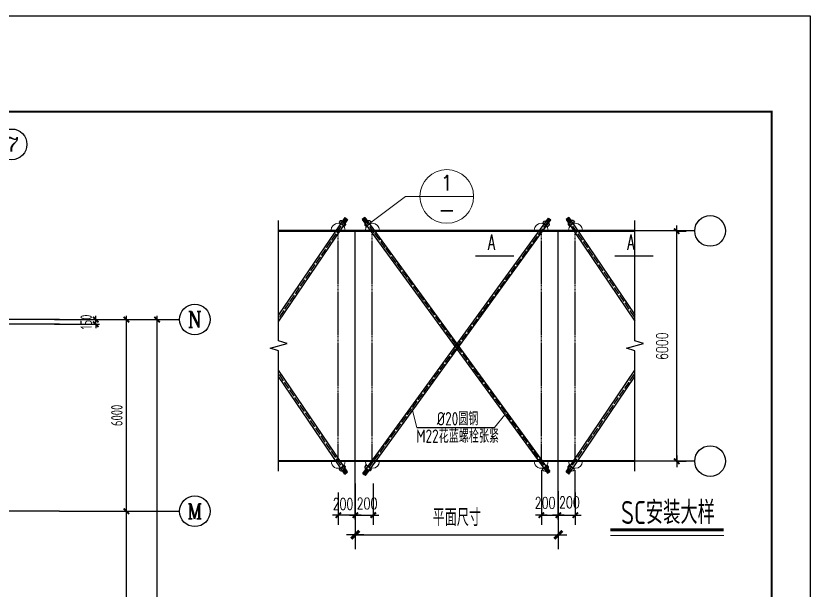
# Model space of a CAD drawing. Extents: x -1389621 to 57380, y -92505 to 283644.
# Drawn here: x -190537 to -165674, y 140599 to 158568 of the extents above; entities that cross this region are included whole.
import ezdxf
from ezdxf.enums import TextEntityAlignment as Align

# ---------------------------------------------------------------- set-up
doc = ezdxf.new("R2010")
doc.units = 0
doc.header["$LTSCALE"] = 100
doc.header["$MEASUREMENT"] = 0
doc.linetypes.add('DASH', pattern=[0.35, 0.25, -0.1])
doc.linetypes.add('DOTE', pattern=[2.42, 2, -0.2, 0.02, -0.2])
doc.layers.get('0').update_dxf_attribs({"linetype": 'CONTINUOUS'})
doc.layers.get('Defpoints').update_dxf_attribs({"linetype": 'CONTINUOUS'})
for name, color, linetype in [('AXIS', 3, 'CONTINUOUS'), ('AXIS_TEXT', 7, 'CONTINUOUS'), ('BORDER', 7, 'CONTINUOUS'), ('DIM', 3, 'CONTINUOUS'), ('DOTE', 1, 'DOTE'), ('PUB_DIM', 3, 'CONTINUOUS'), ('S_AXIS', 3, 'CONTINUOUS'), ('S_OTHER', 7, 'CONTINUOUS'), ('TEXT', 7, 'CONTINUOUS'), ('基础', 41, 'CONTINUOUS')]:
    doc.layers.add(name, color=color, linetype=linetype)
doc.layers.add('PUB_TEXT', color=7, linetype='CONTINUOUS', lineweight=15)
doc.layers.add('THIN', color=7, linetype='CONTINUOUS', lineweight=0)
doc.styles.add('_COMPLEX', font='COMPLEX.shx', dxfattribs={"width": 0.6})
doc.styles.add('_HZTXT', font='txt.shx', dxfattribs={"width": 0.7, "bigfont": 'HZTXT.shx'})
doc.styles.add('_TCH_AXIS', font='COMPLEX', dxfattribs={"bigfont": 'GBCBIG'})
doc.styles.add('COMPLEX', font='COMPLEX')
doc.styles.add('DIM_FONT', font='SIMPLEX', dxfattribs={"width": 0.7, "bigfont": 'GBCBIG'})
doc.styles.add('TSSD_Dimension', font='tssdeng.shx', dxfattribs={"width": 0.7, "bigfont": 'hztxt.shx'})
doc.styles.add('TSSD_Num', font='txt.shx', dxfattribs={"bigfont": 'hztxt.shx'})
doc.styles.add('TSSD_REIN', font='Tssdeng.shx', dxfattribs={"width": 0.7, "bigfont": 'hztxt.shx'})
doc.dimstyles.new('dimn', dxfattribs={"dimtxt": 300, "dimasz": 1, "dimexe": 250, "dimexo": 300, "dimgap": 150, "dimtad": 1, "dimdec": 0, "dimzin": 0, "dimdsep": 46, "dimtxsty": 'DIM_FONT', "dimblk": '_DIMX', "dimcen": 1, "dimclrt": 7, "dimadec": 1, "dimazin": 0, "dimtfac": 1, "dimtdec": 0, "dimtix": 1, "dimtmove": 2, "dimatfit": 3, "dimfxl": 0, "dimtolj": 1, "dimtzin": 0, "dimarcsym": 0})
doc.dimstyles.new('TSSD_100_100', dxfattribs={"dimtxt": 300, "dimasz": 100, "dimexe": 100, "dimexo": 250, "dimgap": 100, "dimtad": 1, "dimdec": 0, "dimzin": 0, "dimdsep": 46, "dimtxsty": 'TSSD_Dimension', "dimblk": 'ARCHTICK', "dimblk1": 'ARCHTICK', "dimblk2": 'ARCHTICK', "dimcen": 0, "dimdle": 100, "dimclrt": 7, "dimadec": 0, "dimazin": 0, "dimtfac": 1, "dimtdec": 0, "dimtix": 1, "dimtmove": 2, "dimatfit": 3, "dimfxl": 0, "dimtolj": 1, "dimtzin": 0, "dimarcsym": 0})

# ---------------------------------------------------------------- blocks, each defined once
blk = doc.blocks.new('_ArchTick')
at = {"color": 0, "linetype": 'ByBlock'}
blk.add_lwpolyline([(-0.71, -0.71, 0.5, 0.5, 0), (0.71, 0.71, 0.5, 0.5, 0)], format="xyseb", dxfattribs=at)
blk = doc.blocks.new('*D352')
at = {"layer": 'Defpoints', "color": 0, "ltscale": 100}
for p in [(-189170, 143067), (-187077, 143067), (-189170, 137067)]:
    blk.add_point(p, dxfattribs=at)
at = {"layer": 'DIM', "color": 0, "lineweight": -2, "ltscale": 100}
for p, q in [((-188870, 143067), (-186957, 143067)), ((-187077, 136947), (-187077, 143187)), ((-188870, 137067), (-186957, 137067))]:
    blk.add_line(p, q, dxfattribs=at)
at = {"layer": 'DIM', "color": 0, "lineweight": -2, "ltscale": 100, "xscale": 120, "yscale": 120, "zscale": 120}
for p, rotation in [((-187077, 143067), 90), ((-187077, 137067), 270)]:
    blk.add_blockref('_ArchTick', p, dxfattribs=dict(at, rotation=rotation))
at = {"layer": 'DIM', "color": 7, "ltscale": 100, "insert": (-187377, 140067), "char_height": 360, "attachment_point": 5, "rotation": 90, "style": 'TSSD_Dimension'}
blk.add_mtext('\\A1;6000', dxfattribs=at)
blk = doc.blocks.new('*D353')
at = {"layer": 'Defpoints', "color": 0, "ltscale": 100}
for p in [(-189170, 149067), (-187077, 149067), (-189170, 143067)]:
    blk.add_point(p, dxfattribs=at)
at = {"layer": 'DIM', "color": 0, "lineweight": -2, "ltscale": 100}
for p, q in [((-187077, 142947), (-187077, 149187)), ((-188870, 149067), (-186957, 149067)), ((-188870, 143067), (-186957, 143067))]:
    blk.add_line(p, q, dxfattribs=at)
at = {"layer": 'DIM', "color": 0, "lineweight": -2, "ltscale": 100, "xscale": 120, "yscale": 120, "zscale": 120}
for p, rotation in [((-187077, 149067), 90), ((-187077, 143067), 270)]:
    blk.add_blockref('_ArchTick', p, dxfattribs=dict(at, rotation=rotation))
at = {"layer": 'DIM', "color": 7, "ltscale": 100, "insert": (-187377, 146067), "char_height": 360, "attachment_point": 5, "rotation": 90, "style": 'TSSD_Dimension'}
blk.add_mtext('\\A1;6000', dxfattribs=at)
blk = doc.blocks.new('*D354')
at = {"layer": 'Defpoints', "color": 0, "ltscale": 100}
for p in [(-189410, 149067), (-186117, 149067), (-189410, 77067)]:
    blk.add_point(p, dxfattribs=at)
at = {"layer": 'DIM', "color": 0, "lineweight": -2, "ltscale": 100}
for p, q in [((-186117, 76947), (-186117, 149187)), ((-189110, 149067), (-185997, 149067)), ((-189110, 77067), (-185997, 77067))]:
    blk.add_line(p, q, dxfattribs=at)
at = {"layer": 'DIM', "color": 0, "lineweight": -2, "ltscale": 100, "xscale": 120, "yscale": 120, "zscale": 120}
for p, rotation in [((-186117, 149067), 90), ((-186117, 77067), 270)]:
    blk.add_blockref('_ArchTick', p, dxfattribs=dict(at, rotation=rotation))
at = {"layer": 'DIM', "color": 7, "ltscale": 100, "insert": (-186417, 113067), "char_height": 360, "attachment_point": 5, "rotation": 90, "style": 'TSSD_Dimension'}
blk.add_mtext('\\A1;72000', dxfattribs=at)
blk = doc.blocks.new('_AXISO')
blk.add_circle((0, 0), 0.5)
at = {"layer": 'AXIS_TEXT', "style": 'COMPLEX', "width": 1.041667}
blk.add_attdef('A', text='', height=0.56, dxfattribs=at).set_placement((-0.25, -0.28), (0.25, -0.28), align=Align.FIT)
blk = doc.blocks.new('*D370')
at = {"layer": 'Defpoints', "color": 0, "ltscale": 100}
for p in [(-189630, 149067), (-188037, 149067), (-189630, 148917)]:
    blk.add_point(p, dxfattribs=at)
at = {"layer": 'DIM', "color": 0, "lineweight": -2, "ltscale": 100}
for p, q in [((-188037, 149067), (-188037, 149187)), ((-189330, 149067), (-187917, 149067)), ((-188037, 148917), (-188037, 149067)), ((-189330, 148917), (-187917, 148917)), ((-188037, 148917), (-188037, 148797))]:
    blk.add_line(p, q, dxfattribs=at)
at = {"layer": 'DIM', "color": 0, "lineweight": -2, "ltscale": 100, "xscale": 120, "yscale": 120, "zscale": 120}
for p, rotation in [((-188037, 149067), 270), ((-188037, 148917), 90)]:
    blk.add_blockref('_ArchTick', p, dxfattribs=dict(at, rotation=rotation))
at = {"layer": 'DIM', "color": 7, "ltscale": 100, "insert": (-188337, 148992), "char_height": 360, "attachment_point": 5, "rotation": 90, "style": 'TSSD_Dimension'}
blk.add_mtext('\\A1;150', dxfattribs=at)
blk = doc.blocks.new('ts_idx')
at = {"color": 0, "linetype": 'ByBlock', "lineweight": -2, "ltscale": 2}
blk.add_line((-0.5, 0), (0.5, 0), dxfattribs=at)
blk.add_circle((0, 0), 0.5, dxfattribs=at)
at = {"color": 0, "linetype": 'ByBlock', "lineweight": -2, "ltscale": 2, "style": 'TSSD_Num'}
for tag, p in [('1', (0, 0.25)), ('A', (0, -0.25))]:
    blk.add_attdef(tag, text='', height=0.286, dxfattribs=at).set_placement(p, align=Align.MIDDLE_CENTER)
blk = doc.blocks.new('_DIMX')
blk.add_line((-150, 0), (150, 0))
at = {"const_width": 50}
blk.add_lwpolyline([(-70, -70), (70, 70)], dxfattribs=at)
blk = doc.blocks.new('*D2086')
at = {"layer": 'AXIS', "color": 0, "linetype": 'Continuous', "lineweight": -2}
for p, q in [((-16417, 12612), (-16417, 18612)), ((-16409, 18613), (-16167, 18613)), ((-16409, 12611), (-16167, 12611))]:
    blk.add_line(p, q, dxfattribs=at)
at = {"layer": 'Defpoints', "color": 0, "linetype": 'Continuous'}
for p in [(-16709, 18613), (-16417, 18613), (-16709, 12611)]:
    blk.add_point(p, dxfattribs=at)
at = {"layer": 'AXIS', "color": 0, "linetype": 'Continuous', "lineweight": -2}
for p, rotation in [((-16417, 18613), 90), ((-16417, 12611), 270)]:
    blk.add_blockref('_DIMX', p, dxfattribs=dict(at, rotation=rotation))
at = {"layer": 'AXIS', "color": 7, "linetype": 'Continuous', "insert": (-16796, 15612), "char_height": 300, "attachment_point": 5, "rotation": 90, "style": 'DIM_FONT'}
blk.add_mtext('6000', dxfattribs=at)
blk = doc.blocks.new('*D2087')
at = {"layer": 'AXIS', "color": 0, "lineweight": -2}
for p, q in [((-24802, 11400), (-24802, 10321)), ((-19505, 11400), (-19505, 10321)), ((-24801, 10696), (-19506, 10696))]:
    blk.add_line(p, q, dxfattribs=at)
at = {"layer": 'Defpoints', "color": 0}
for p in [(-24802, 11850), (-19505, 11850), (-19505, 10696)]:
    blk.add_point(p, dxfattribs=at)
at = {"layer": 'AXIS', "color": 0, "lineweight": -2, "xscale": 1.5, "yscale": 1.5, "zscale": 1.5, "rotation": 180}
blk.add_blockref('_DIMX', (-24802, 10696), dxfattribs=at)
at = {"layer": 'AXIS', "color": 0, "lineweight": -2, "xscale": 1.5, "yscale": 1.5, "zscale": 1.5}
blk.add_blockref('_DIMX', (-19505, 10696), dxfattribs=at)
at = {"layer": 'AXIS', "color": 7, "insert": (-22153, 11146), "char_height": 450, "attachment_point": 5, "style": '_HZTXT'}
blk.add_mtext('\\A1;平面尺寸', dxfattribs=at)
blk = doc.blocks.new('*D2088')
at = {"layer": 'AXIS', "color": 0, "linetype": 'Continuous', "lineweight": -2}
for p, q in [((-19947, 11834), (-19947, 10958)), ((-19505, 11834), (-19505, 10958)), ((-19946, 11208), (-19506, 11208))]:
    blk.add_line(p, q, dxfattribs=at)
at = {"layer": 'Defpoints', "color": 0, "linetype": 'Continuous'}
for p in [(-19947, 12134), (-19505, 12134), (-19505, 11208)]:
    blk.add_point(p, dxfattribs=at)
at = {"layer": 'AXIS', "color": 0, "linetype": 'Continuous', "lineweight": -2, "rotation": 180}
blk.add_blockref('_DIMX', (-19947, 11208), dxfattribs=at)
at = {"layer": 'AXIS', "color": 0, "linetype": 'Continuous', "lineweight": -2}
blk.add_blockref('_DIMX', (-19505, 11208), dxfattribs=at)
at = {"layer": 'AXIS', "color": 7, "linetype": 'Continuous', "insert": (-19849, 11529), "char_height": 300, "attachment_point": 5, "style": 'DIM_FONT'}
blk.add_mtext('\\A1;200', dxfattribs=at)
blk = doc.blocks.new('*D2089')
at = {"layer": 'AXIS', "color": 0, "linetype": 'Continuous', "lineweight": -2}
for p, q in [((-19505, 11797), (-19505, 10958)), ((-19062, 11797), (-19062, 10958)), ((-19504, 11208), (-19063, 11208))]:
    blk.add_line(p, q, dxfattribs=at)
at = {"layer": 'Defpoints', "color": 0, "linetype": 'Continuous'}
for p in [(-19505, 12097), (-19062, 12097), (-19062, 11208)]:
    blk.add_point(p, dxfattribs=at)
at = {"layer": 'AXIS', "color": 0, "linetype": 'Continuous', "lineweight": -2, "rotation": 180}
blk.add_blockref('_DIMX', (-19505, 11208), dxfattribs=at)
at = {"layer": 'AXIS', "color": 0, "linetype": 'Continuous', "lineweight": -2}
blk.add_blockref('_DIMX', (-19062, 11208), dxfattribs=at)
at = {"layer": 'AXIS', "color": 7, "linetype": 'Continuous', "insert": (-19216, 11539), "char_height": 300, "attachment_point": 5, "style": 'DIM_FONT'}
blk.add_mtext('\\A1;200', dxfattribs=at)
blk = doc.blocks.new('*D2090')
at = {"layer": 'AXIS', "color": 0, "linetype": 'Continuous', "lineweight": -2}
for p, q in [((-24802, 12031), (-24802, 10958)), ((-24333, 12031), (-24333, 10958)), ((-24801, 11208), (-24334, 11208))]:
    blk.add_line(p, q, dxfattribs=at)
at = {"layer": 'Defpoints', "color": 0, "linetype": 'Continuous'}
for p in [(-24802, 12331), (-24333, 12331), (-24333, 11208)]:
    blk.add_point(p, dxfattribs=at)
at = {"layer": 'AXIS', "color": 0, "linetype": 'Continuous', "lineweight": -2, "rotation": 180}
blk.add_blockref('_DIMX', (-24802, 11208), dxfattribs=at)
at = {"layer": 'AXIS', "color": 0, "linetype": 'Continuous', "lineweight": -2}
blk.add_blockref('_DIMX', (-24333, 11208), dxfattribs=at)
at = {"layer": 'AXIS', "color": 7, "linetype": 'Continuous', "insert": (-24495, 11510), "char_height": 300, "attachment_point": 5, "style": 'DIM_FONT'}
blk.add_mtext('\\A1;200', dxfattribs=at)
blk = doc.blocks.new('*D2091')
at = {"layer": 'AXIS', "color": 0, "linetype": 'Continuous', "lineweight": -2}
for p, q in [((-25245, 11797), (-25245, 10958)), ((-24802, 11797), (-24802, 10958)), ((-24803, 11208), (-25244, 11208))]:
    blk.add_line(p, q, dxfattribs=at)
at = {"layer": 'Defpoints', "color": 0, "linetype": 'Continuous'}
for p in [(-25245, 12097), (-24802, 12097), (-25245, 11208)]:
    blk.add_point(p, dxfattribs=at)
at = {"layer": 'AXIS', "color": 0, "linetype": 'Continuous', "lineweight": -2, "rotation": 180}
blk.add_blockref('_DIMX', (-25245, 11208), dxfattribs=at)
at = {"layer": 'AXIS', "color": 0, "linetype": 'Continuous', "lineweight": -2}
blk.add_blockref('_DIMX', (-24802, 11208), dxfattribs=at)
at = {"layer": 'AXIS', "color": 7, "linetype": 'Continuous', "insert": (-25122, 11499), "char_height": 300, "attachment_point": 5, "style": 'DIM_FONT'}
blk.add_mtext('\\A1;200', dxfattribs=at)
blk = doc.blocks.new('A$C541D0EA9')
at = {"color": 7}
for p, q in [((1944.9, 8652.5), (220.1, 6108.5)), ((2018.1, 8593.9), (220.1, 5941.9)), ((1831.3, 8570.5), (1798.5, 8529.5)), ((1831.3, 8570.5), (1862.9, 8574)), ((1862.9, 8574), (1959.5, 8496.7)), ((1894.2, 8577.8), (1967.4, 8519.2)), ((1911.1, 8602.7), (1984.3, 8544.1)), ((1928, 8627.6), (2001.2, 8569)), ((1944.9, 8652.5), (2018.1, 8593.9)), ((1959.5, 8496.7), (1963.1, 8465.1)), ((2468.5, 8652.3), (2400.8, 8598.1)), ((2400.8, 8598.1), (7232.7, 1977.2)), ((2413.2, 1976.6), (7264.4, 8635)), ((2483, 8632.4), (2415.3, 8578.3)), ((2500.6, 8608.2), (2433, 8554)), ((2518.3, 8583.9), (2450.7, 8529.8)), ((2536, 8559.6), (2468.4, 8505.5)), ((2468.5, 8652.3), (7292.9, 2025.4)), ((2566.7, 8561.3), (2470, 8483.9)), ((2482.4, 1921.2), (7325.2, 8586.3)), ((2598.3, 8557.8), (2566.7, 8561.3)), ((2598.3, 8557.8), (2631.1, 8516.8)), ((7147.4, 8555.7), (7114.6, 8514.7)), ((7147.4, 8555.7), (7179, 8559.2)), ((7179, 8559.2), (7275.6, 8481.9)), ((7211.3, 8562.2), (7272.2, 8513.4)), ((7229, 8586.4), (7289.9, 8537.7)), ((7246.7, 8610.7), (7307.5, 8562)), ((7264.4, 8635), (7325.2, 8586.3)), ((7790.5, 8652.5), (7717.3, 8593.9)), ((7717.3, 8593.9), (9515.3, 5941.9)), ((7807.4, 8627.6), (7734.2, 8569)), ((7824.3, 8602.7), (7751, 8544.1)), ((7841.2, 8577.8), (7767.9, 8519.2)), ((7775.8, 8496.7), (7772.3, 8465.1)), ((7872.5, 8574), (7775.8, 8496.7)), ((7790.5, 8652.5), (9515.3, 6108.5)), ((7904.1, 8570.5), (7872.5, 8574)), ((7904.1, 8570.5), (7936.9, 8529.5)), ((220.1, 8313.6), (9515.3, 8313.6)), ((220.1, 8291.1), (9515.3, 8291.1)), ((1963.1, 8465.1), (1930.3, 8424.1)), ((2470, 8483.9), (2466.5, 8452.3)), ((2466.5, 8452.3), (2499.3, 8411.3)), ((7279.2, 8450.3), (7246.3, 8409.3)), ((7275.6, 8481.9), (7279.2, 8450.3)), ((7772.3, 8465.1), (7805.1, 8424.1)), ((2018.1, 2016.6), (220.1, 4666)), ((7717.3, 2016.6), (9515.3, 4666)), ((1945.1, 1958.1), (220.1, 4499.7)), ((7790.3, 1958.1), (9515.3, 4499.7)), ((3824.6, 3174.2), (5855.3, 3174.2)), ((220.1, 2312.9), (9515.3, 2312.9)), ((220.1, 2290.4), (9515.3, 2290.4)), ((1831.3, 2040), (1798.5, 2081)), ((1862.9, 2036.5), (1959.5, 2113.8)), ((1894.2, 2033.2), (1967.2, 2091.6)), ((1963.1, 2145.4), (1930.3, 2186.4)), ((1959.5, 2113.8), (1963.1, 2145.4)), ((2474.7, 2145.4), (2507.5, 2186.4)), ((2478.3, 2113.8), (2474.7, 2145.4)), ((2574.9, 2036.5), (2478.3, 2113.8)), ((2553, 2018.4), (2484, 2073.7)), ((2606.5, 2040), (2639.3, 2081)), ((7128.9, 2040), (7096, 2081)), ((7160.5, 2036.5), (7257.1, 2113.8)), ((7179.6, 2050), (7239.9, 2098.2)), ((7197.3, 2025.7), (7257.5, 2073.9)), ((7260.6, 2145.4), (7227.8, 2186.4)), ((7257.1, 2113.8), (7260.6, 2145.4)), ((7841, 2032.9), (7768, 2091.3)), ((7772.3, 2145.4), (7805.1, 2186.4)), ((7775.8, 2113.8), (7772.3, 2145.4)), ((7872.5, 2036.5), (7775.8, 2113.8)), ((7904.1, 2040), (7936.9, 2081)), ((1911, 2008.3), (1984.1, 2066.7)), ((1927.9, 1983.4), (2001, 2041.8)), ((1945.1, 1958.1), (2018.1, 2016.6)), ((2482.4, 1921.2), (2413.2, 1976.6)), ((2500.1, 1945.5), (2430.9, 2000.9)), ((2517.7, 1969.8), (2448.6, 2025.1)), ((2535.4, 1994.1), (2466.3, 2049.4)), ((2606.5, 2040), (2574.9, 2036.5)), ((7215, 2001.5), (7275.2, 2049.6)), ((7232.7, 1977.2), (7292.9, 2025.4)), ((7790.3, 1958.1), (7717.3, 2016.6)), ((7807.2, 1983), (7734.2, 2041.5)), ((7824.1, 2007.9), (7751.1, 2066.4))]:
    blk.add_line(p, q, dxfattribs=at)
at = {"color": 7, "linetype": 'ByBlock'}
for p, q in [((7114.6, 8514.7), (7246.3, 8409.3)), ((7936.9, 8529.5), (7805.1, 8424.1)), ((1798.5, 2081), (1930.3, 2186.4)), ((2639.3, 2081), (2507.5, 2186.4)), ((7096, 2081), (7227.8, 2186.4)), ((7936.9, 2081), (7805.1, 2186.4))]:
    blk.add_line(p, q, dxfattribs=at)
at = {"color": 7, "linetype": 'DASH'}
for p, q in [((1776.5, 2312.9), (1776.5, 8313.6)), ((2661.3, 2312.9), (2661.3, 8313.6)), ((7074.1, 2312.9), (7074.1, 8313.6)), ((7958.9, 2312.9), (7958.9, 8313.6))]:
    blk.add_line(p, q, dxfattribs=at)
at = {"color": 7, "linetype": 'Continuous'}
for p, q in [((2218.9, 772.6), (2218.9, 8313.6)), ((7516.5, 772.6), (7516.5, 8313.6)), ((10356, 8313.6), (10356, 8291.1))]:
    blk.add_line(p, q, dxfattribs=at)
for p, q in [((7074.1, 2063.4), (7074.1, 1108.8)), ((7958.9, 1108.8), (7958.9, 2063.4))]:
    blk.add_line(p, q)
at = {"const_width": 80}
blk.add_lwpolyline([(8876.6, 505.3), (11833.3, 505.3)], dxfattribs=at)
at = {"layer": 'DOTE'}
for p, q in [((1981.5, 8623.2), (220.1, 6025.2)), ((2437.6, 1934.8), (7264.7, 8562.2)), ((2446.3, 8609.3), (7278.2, 1987.2)), ((7753.9, 8623.2), (9515.3, 6025.2)), ((1981.6, 1987.4), (220.1, 4582.9)), ((7753.8, 1987.4), (9515.3, 4582.9))]:
    blk.add_line(p, q, dxfattribs=at)
at = {"layer": 'PUB_DIM'}
for p, q in [((5352.8, 7645, -300.1), (6353.1, 7645, -300.1)), ((8987.3, 7645, -300.1), (9987.6, 7645, -300.1))]:
    blk.add_line(p, q, dxfattribs=at)
at = {"layer": 'PUB_TEXT'}
for p, q in [((1798.5, 8529.5), (1930.3, 8424.1)), ((2631.1, 8516.8), (2499.3, 8411.3)), ((3824.6, 3174.2), (3714, 3616.2)), ((5855.3, 3174.2), (6117.5, 3505.3)), ((1831.3, 2040), (1862.9, 2036.5)), ((7160.5, 2036.5), (7128.9, 2040)), ((7872.5, 2036.5), (7904.1, 2040)), ((8876.6, 355.3), (11833.3, 355.3))]:
    blk.add_line(p, q, dxfattribs=at)
for centre, major_axis, start_param, end_param in [((1771.6, 8313.6), (183, 0.3), -0.0013698, 3.1402228), ((2666.2, 8313.6), (-183, 0.1), 3.1421067, 6.2836993), ((7069.2, 8313.6), (183, 0.3), -0.0013698, 3.1402228), ((7963.8, 8313.6), (-183, 0.1), 3.1421067, 6.2836993), ((1771.6, 2290.4), (183, 0.3), 3.1398879, 6.2814806), ((2666.2, 2290.4), (-183, 0.1), 0.0006196, 3.1422122), ((7069.2, 2290.4), (183, 0.3), 3.1398879, 6.2814806), ((7963.8, 2290.4), (-183, 0.1), 0.0006196, 3.1422122)]:
    blk.add_ellipse(centre, major_axis=major_axis, ratio=1, start_param=start_param, end_param=end_param, dxfattribs=at)
at = {"layer": 'S_AXIS'}
for p, q in [((11076.2, 8297.5), (9096.6, 8297.5)), ((11076.2, 2295.6), (9096.6, 2295.6))]:
    blk.add_line(p, q, dxfattribs=at)
at = {"layer": 'S_OTHER'}
for p, q in [((220.1, 5432), (220.1, 8571.2)), ((9515.3, 5432), (9515.3, 8571.2)), ((440.1, 5362), (220.1, 5432)), ((9735.4, 5362), (9515.3, 5432)), ((0, 5242), (440.1, 5362)), ((220.1, 5171.9), (0, 5242)), ((9295.3, 5242), (9735.4, 5362)), ((9515.3, 5171.9), (9295.3, 5242)), ((220.1, 2032.8), (220.1, 5171.9)), ((9515.3, 2032.8), (9515.3, 5171.9))]:
    blk.add_line(p, q, dxfattribs=at)
at = {"layer": 'THIN', "ltscale": 2}
for p, q in [((2626.7, 8521.3), (3530.6, 9198.2)), ((3530.6, 9198.2), (3905.6, 9198.2))]:
    blk.add_line(p, q, dxfattribs=at)
at = {"layer": 'S_AXIS', "xscale": 800.2439111656277, "yscale": 800.2439112587599, "zscale": 800.2439111945502, "rotation": 90}
for p in [(11476.3, 8297.5), (11476.3, 2295.6)]:
    blk.add_blockref('_AXISO', p, dxfattribs=at)
at = {"layer": 'THIN'}
ref = blk.add_blockref('ts_idx', (4605.8, 9198.2), dxfattribs=dict(at, xscale=1400.426844702801, yscale=1400.426844539703, zscale=1400.426844590463))
ref.add_attrib('C', '1', dxfattribs={"height": 400.1, "style": 'TSSD_Num'}).set_placement((4605.8, 9548.3), align=Align.MIDDLE_CENTER)
ref.add_attrib('-', '-', dxfattribs={"height": 400.1, "style": 'TSSD_Num'}).set_placement((4605.8, 8848.1), align=Align.MIDDLE_CENTER)
at = {"layer": 'PUB_DIM', "style": '_COMPLEX', "width": 0.6}
for p in [(5677.2, 7806.4), (9311.6, 7806.4)]:
    blk.add_text('A', height=400.1, dxfattribs=at).set_placement(p)
at = {"layer": 'TEXT', "style": 'TSSD_REIN', "width": 0.75}
for s, height, p in [('%%C20圆钢', 350.11, (4346.5, 3225.2)), ('M22花蓝螺栓张紧', 350.11, (3808, 2771.2)), ('SC安装大样', 600.18, (9152.7, 655.4, 300.1))]:
    blk.add_text(s, height=height, dxfattribs=at).set_placement(p)
at = {"layer": 'AXIS', "linetype": 'Continuous'}
dim = blk.add_aligned_dim(p1=(10312, 2290.4), p2=(10312, 8292.2), distance=-291.9, text='6000', dimstyle='dimn', dxfattribs=at)
dim.commit()
dim.dimension.update_dxf_attribs({"geometry": '*D2086', "text_midpoint": (10225.3, 5291.3), "insert": (27021.1, -10320.7)})
for base, p1, p2, angle, picture, middle in [((2687.7, 887.2), (2218.9, 2010.3), (2687.7, 2010.3), 0, '*D2090', (2526.2, 1189.4)), ((1776.5, 887.2), (2218.9, 1775.9), (1776.5, 1775.9), 180, '*D2091', (1898.7, 1178.6)), ((7516.5, 887.2), (7074.1, 1813), (7516.5, 1813), 0, '*D2088', (7172.1, 1208.4)), ((7958.9, 887.2), (7516.5, 1775.9), (7958.9, 1775.9), 0, '*D2089', (7804.8, 1218.6))]:
    dim = blk.add_linear_dim(base=base, p1=p1, p2=p2, angle=angle, text='200', dimstyle='dimn', dxfattribs=at)
    dim.commit()
    dim.dimension.update_dxf_attribs({"geometry": picture, "text_midpoint": middle, "dimtype": 129, "insert": (27021.1, -10320.7)})
at = {"layer": 'AXIS'}
dim = blk.add_aligned_dim(p1=(2218.9, 1528.9), p2=(7516.5, 1528.9), distance=-1153.9, text='平面尺寸', dimstyle='dimn', override={"dimscale": 1.5, "dimtxsty": '_HZTXT'}, dxfattribs=at)
dim.commit()
dim.dimension.update_dxf_attribs({"geometry": '*D2087', "text_midpoint": (4867.7, 825), "insert": (27021.1, -10320.7)})

msp = doc.modelspace()

# ---------------------------------------------------------------- linework, layer by layer
at = {"layer": 'AXIS'}
for p, q in [((-189169.75, 149066.574), (-185415.141, 149066.574)), ((-189169.75, 143066.574), (-185415.141, 143066.574))]:
    msp.add_line(p, q, dxfattribs=at)
at = {"layer": 'BORDER'}
msp.add_lwpolyline([(-236954.028, 57648.326), (-236954.028, 158568.326), (-165674.028, 158568.326), (-165674.028, 57648.326)], close=True, dxfattribs=at)
at = {"layer": 'BORDER', "const_width": 60}
msp.add_lwpolyline([(-235754.028, 58848.326), (-235754.028, 155568.326), (-166874.028, 155568.326), (-166874.028, 58848.326)], close=True, dxfattribs=at)
at = {"layer": 'DOTE', "linetype": 'DOTE', "ltscale": 10}
for p, q in [((-189169.75, 149066.574), (-230591.747, 149066.574)), ((-189169.75, 148916.574), (-226269.75, 148916.574)), ((-189169.75, 143066.574), (-230591.747, 143066.574))]:
    msp.add_line(p, q, dxfattribs=at)

# ---------------------------------------------------------------- block references
at = {"layer": 'AXIS'}
ref = msp.add_blockref('_AXISO', (-190670.541, 154548.464), dxfattribs=dict(at, xscale=960, yscale=960, zscale=960))
ref.add_attrib('A', '7', dxfattribs={"layer": 'AXIS_TEXT', "ltscale": 0.5, "height": 442.515, "style": '_TCH_AXIS', "width": 1.714286}).set_placement((-190923.407, 154327.207), (-190417.676, 154327.207), align=Align.FIT)
ref = msp.add_blockref('_AXISO', (-184935.141, 149066.574), dxfattribs=dict(at, xscale=960, yscale=960, zscale=960))
ref.add_attrib('A', 'N', dxfattribs={"layer": 'AXIS_TEXT', "ltscale": 0.5, "height": 498.312, "style": '_TCH_AXIS'}).set_placement((-185160.568, 148817.418), (-184709.714, 148817.418), align=Align.FIT)
ref = msp.add_blockref('_AXISO', (-184935.141, 143066.574), dxfattribs=dict(at, xscale=960, yscale=960, zscale=960))
ref.add_attrib('A', 'M', dxfattribs={"layer": 'AXIS_TEXT', "ltscale": 0.5, "height": 475.176, "style": '_TCH_AXIS'}).set_placement((-185172.729, 142828.986), (-184697.553, 142828.986), align=Align.FIT)
at = {"layer": '基础', "ltscale": 100, "xscale": 1.2, "yscale": 1.2, "zscale": 1.2}
msp.add_blockref('A$C541D0EA9', (-182576.009, 141881.591), dxfattribs=at)

# ---------------------------------------------------------------- dimensions: what is measured, and where the dimension line sits
at = {"layer": 'DIM', "ltscale": 100}
for p1, p2, distance, picture, middle in [((-189629.75, 148916.574), (-189629.75, 149066.574), -1592.902, '*D370', (-188336.848, 148991.574)), ((-189409.75, 77066.574), (-189409.75, 149066.574), -3292.902, '*D354', (-186416.848, 113066.574)), ((-189169.75, 143066.574), (-189169.75, 149066.574), -2092.902, '*D353', (-187376.848, 146066.574)), ((-189169.75, 137066.574), (-189169.75, 143066.574), -2092.902, '*D352', (-187376.848, 140066.574))]:
    dim = msp.add_aligned_dim(p1=p1, p2=p2, distance=distance, dimstyle='TSSD_100_100', override={"dimscale": 1.2}, dxfattribs=at)
    dim.commit()
    dim.dimension.update_dxf_attribs({"geometry": picture, "text_midpoint": middle})

doc.saveas('drawing.dxf')
